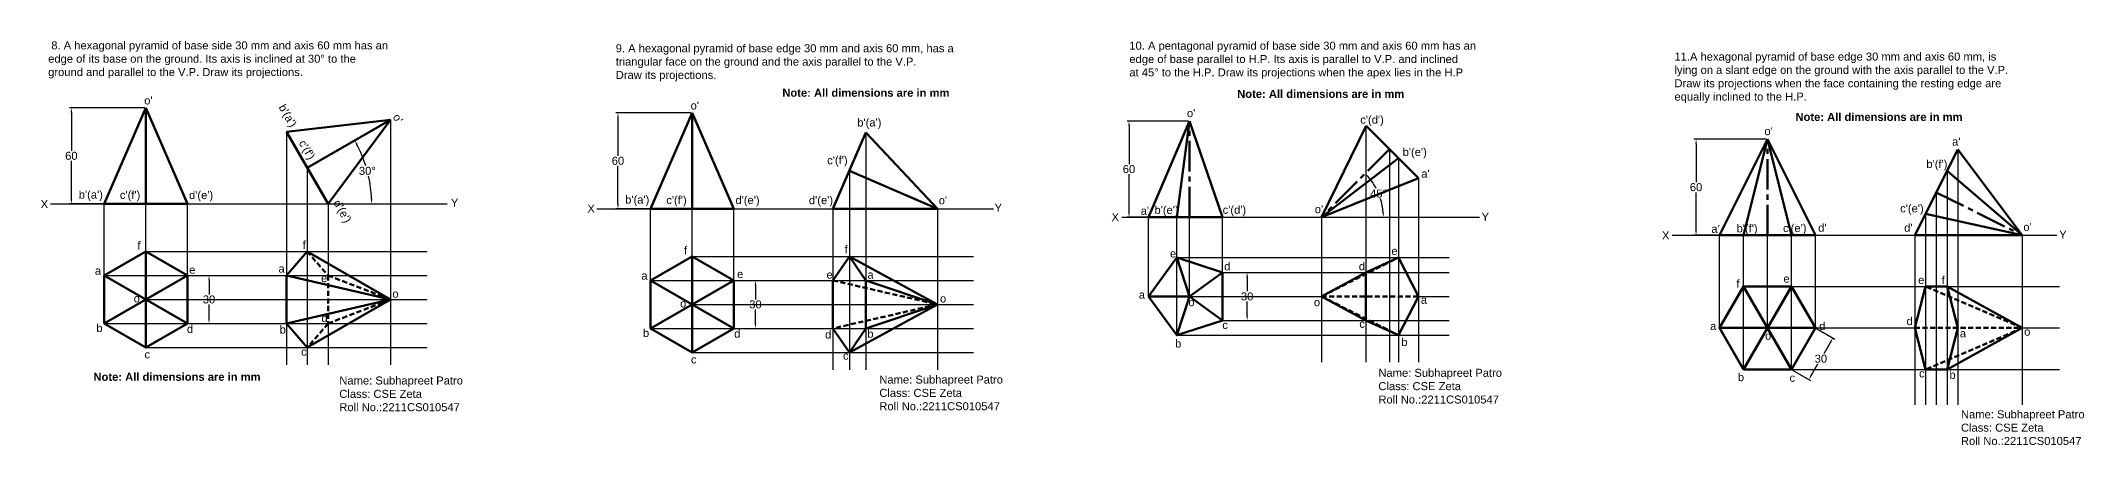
# Model space of a CAD drawing. Header units: millimetres. Extents: x 44 to 5246, y -101 to 201.
# Drawn here: x 2736 to 4013, y -63 to 189 of the extents above; entities that cross this region are included whole.
import ezdxf

# ---------------------------------------------------------------- set-up
doc = ezdxf.new("R2010")
doc.units = ezdxf.units.MM
doc.header["$PDMODE"] = 35
doc.header["$PDSIZE"] = 5
doc.linetypes.add('CENTER2', pattern=[28.575, 19.05, -3.175, 3.175, -3.175])
doc.linetypes.add('HIDDEN2', pattern=[4.7625, 3.175, -1.5875])
doc.styles.get("Standard").update_dxf_attribs({"font": 'arial.ttf'})
doc.dimstyles.new('ISO-25', dxfattribs={"dimtxt": 5, "dimasz": 3, "dimexe": 1.25, "dimexo": 0.625, "dimtad": 1, "dimtih": 1, "dimtoh": 1, "dimdec": 0, "dimtxsty": 'Standard', "dimcen": 2.5, "dimadec": 0, "dimazin": 0, "dimtfac": 1, "dimtdec": 0, "dimtmove": 0, "dimatfit": 3, "dimfxl": 1, "dimarcsym": 0})

# ---------------------------------------------------------------- blocks, each defined once
blk = doc.blocks.new('*D19')
at = {"color": 0, "lineweight": -2, "transparency": 16777216}
for start, end in [(17.3944, 27.8305), (2.1695, 12.6322)]:
    blk.add_arc((2863.5, 87.3), 79.2, start, end, dxfattribs=at)
at = {"color": 0, "transparency": 16777216}
for points in [[(2933.1, 124.1), (2934, 124.6), (2932.1, 127)], [(2943.2, 90.4), (2942.2, 90.3), (2942.7, 87.3)]]:
    blk.add_solid(points, dxfattribs=at)
at = {"layer": 'Defpoints', "color": 0, "transparency": 16777216}
for p in [(2954.4, 139.8), (2902.5, 109.8), (2941.5, 101.1), (2742, 87.3), (2989.8, 87.3)]:
    blk.add_point(p, dxfattribs=at)
at = {"color": 0, "transparency": 16777216, "insert": (2940, 107.9), "char_height": 5, "attachment_point": 5}
blk.add_mtext('30°', dxfattribs=at)
blk = doc.blocks.new('*D20')
at = {"color": 0, "lineweight": -2, "transparency": 16777216}
for p, q in [((2801, 147.3), (2753.9, 147.3)), ((2755.1, 144.3), (2755.1, 120.5)), ((2755.1, 90.3), (2755.1, 114.2)), ((2801, 87.3), (2753.9, 87.3))]:
    blk.add_line(p, q, dxfattribs=at)
at = {"color": 0, "transparency": 16777216}
for points in [[(2754.6, 144.3), (2755.6, 144.3), (2755.1, 147.3)], [(2754.6, 90.3), (2755.6, 90.3), (2755.1, 87.3)]]:
    blk.add_solid(points, dxfattribs=at)
at = {"layer": 'Defpoints', "color": 0, "transparency": 16777216}
for p in [(2755.1, 147.3), (2801.6, 147.3), (2801.6, 87.3)]:
    blk.add_point(p, dxfattribs=at)
at = {"color": 0, "transparency": 16777216, "insert": (2755.1, 117.3), "char_height": 5, "attachment_point": 5}
blk.add_mtext('60', dxfattribs=at)
blk = doc.blocks.new('*D21')
at = {"color": 0, "lineweight": -2, "transparency": 16777216}
for p, q in [((2828.2, 42.6), (2842.3, 42.6)), ((2841.1, 39.6), (2841.1, 30.8)), ((2841.1, 15.6), (2841.1, 24.4)), ((2828.2, 12.6), (2842.3, 12.6))]:
    blk.add_line(p, q, dxfattribs=at)
at = {"color": 0, "transparency": 16777216}
for points in [[(2840.6, 39.6), (2841.6, 39.6), (2841.1, 42.6)], [(2840.6, 15.6), (2841.6, 15.6), (2841.1, 12.6)]]:
    blk.add_solid(points, dxfattribs=at)
at = {"layer": 'Defpoints', "color": 0, "transparency": 16777216}
for p in [(2827.6, 42.6), (2827.6, 12.6), (2841.1, 12.6)]:
    blk.add_point(p, dxfattribs=at)
at = {"color": 0, "transparency": 16777216, "insert": (2841.1, 27.6), "char_height": 5, "attachment_point": 5}
blk.add_mtext('30', dxfattribs=at)
blk = doc.blocks.new('*D22')
at = {"color": 0, "lineweight": -2, "transparency": 16777216}
for p, q in [((3142.4, 144.2), (3095.3, 144.2)), ((3096.6, 141.2), (3096.6, 117.4)), ((3096.6, 87.2), (3096.6, 111)), ((3142.4, 84.2), (3095.3, 84.2))]:
    blk.add_line(p, q, dxfattribs=at)
at = {"color": 0, "transparency": 16777216}
for points in [[(3096.1, 141.2), (3097.1, 141.2), (3096.6, 144.2)], [(3096.1, 87.2), (3097.1, 87.2), (3096.6, 84.2)]]:
    blk.add_solid(points, dxfattribs=at)
at = {"layer": 'Defpoints', "color": 0, "transparency": 16777216}
for p in [(3096.6, 144.2), (3143, 144.2), (3143, 84.2)]:
    blk.add_point(p, dxfattribs=at)
at = {"color": 0, "transparency": 16777216, "insert": (3096.6, 114.2), "char_height": 5, "attachment_point": 5}
blk.add_mtext('60', dxfattribs=at)
blk = doc.blocks.new('*D23')
at = {"color": 0, "lineweight": -2, "transparency": 16777216}
for p, q in [((3169.6, 39.5), (3183.7, 39.5)), ((3182.5, 36.5), (3182.5, 27.6)), ((3182.5, 12.5), (3182.5, 21.3)), ((3169.6, 9.5), (3183.7, 9.5))]:
    blk.add_line(p, q, dxfattribs=at)
at = {"color": 0, "transparency": 16777216}
for points in [[(3182, 36.5), (3183, 36.5), (3182.5, 39.5)], [(3182, 12.5), (3183, 12.5), (3182.5, 9.5)]]:
    blk.add_solid(points, dxfattribs=at)
at = {"layer": 'Defpoints', "color": 0, "transparency": 16777216}
for p in [(3169, 39.5), (3169, 9.5), (3182.5, 9.5)]:
    blk.add_point(p, dxfattribs=at)
at = {"color": 0, "transparency": 16777216, "insert": (3182.5, 24.5), "char_height": 5, "attachment_point": 5}
blk.add_mtext('30', dxfattribs=at)
blk = doc.blocks.new('*D24')
at = {"color": 0, "lineweight": -2, "transparency": 16777216}
for start, end in [(27.6979, 40.5424), (4.4576, 17.4911)]:
    blk.add_arc((3536.2, 79), 38.6, start, end, dxfattribs=at)
at = {"color": 0, "transparency": 16777216}
for points in [[(3565.1, 103.7), (3565.9, 104.4), (3563.5, 106.3)], [(3575.2, 82), (3574.2, 82), (3574.8, 79)]]:
    blk.add_solid(points, dxfattribs=at)
at = {"layer": 'Defpoints', "color": 0, "transparency": 16777216}
for p in [(3578.6, 121.4), (3411.5, 79), (3536.2, 79), (3573.5, 89), (3634.8, 79)]:
    blk.add_point(p, dxfattribs=at)
at = {"color": 0, "transparency": 16777216, "insert": (3571.8, 93.7), "char_height": 5, "attachment_point": 5}
blk.add_mtext('45°', dxfattribs=at)
blk = doc.blocks.new('*D25')
at = {"color": 0, "lineweight": -2, "transparency": 16777216}
for p, q in [((3453, 139), (3414.7, 139)), ((3415.9, 136), (3415.9, 112.2)), ((3415.9, 82), (3415.9, 105.8)), ((3453, 79), (3414.7, 79))]:
    blk.add_line(p, q, dxfattribs=at)
at = {"color": 0, "transparency": 16777216}
for points in [[(3415.4, 136), (3416.4, 136), (3415.9, 139)], [(3415.4, 82), (3416.4, 82), (3415.9, 79)]]:
    blk.add_solid(points, dxfattribs=at)
at = {"layer": 'Defpoints', "color": 0, "transparency": 16777216}
for p in [(3453.6, 139), (3415.9, 79), (3453.6, 79)]:
    blk.add_point(p, dxfattribs=at)
at = {"color": 0, "transparency": 16777216, "insert": (3415.9, 109), "char_height": 5, "attachment_point": 5}
blk.add_mtext('60', dxfattribs=at)
blk = doc.blocks.new('*D26')
at = {"color": 0, "lineweight": -2, "transparency": 16777216}
for p, q in [((3474.9, 44.5), (3490.9, 44.5)), ((3489.7, 41.5), (3489.7, 32.7)), ((3489.7, 17.5), (3489.7, 26.4)), ((3474.9, 14.5), (3490.9, 14.5))]:
    blk.add_line(p, q, dxfattribs=at)
at = {"color": 0, "transparency": 16777216}
for points in [[(3489.2, 41.5), (3490.2, 41.5), (3489.7, 44.5)], [(3489.2, 17.5), (3490.2, 17.5), (3489.7, 14.5)]]:
    blk.add_solid(points, dxfattribs=at)
at = {"layer": 'Defpoints', "color": 0, "transparency": 16777216}
for p in [(3474.3, 44.5), (3474.3, 14.5), (3489.7, 14.5)]:
    blk.add_point(p, dxfattribs=at)
at = {"color": 0, "transparency": 16777216, "insert": (3489.7, 29.5), "char_height": 5, "attachment_point": 5}
blk.add_mtext('30', dxfattribs=at)
blk = doc.blocks.new('*D27')
at = {"color": 0, "lineweight": -2, "transparency": 16777216}
for p, q in [((3814.2, 127.7), (3768.9, 127.7)), ((3770.2, 124.7), (3770.2, 100.9)), ((3770.2, 70.7), (3770.2, 94.5)), ((3814.2, 67.7), (3768.9, 67.7))]:
    blk.add_line(p, q, dxfattribs=at)
at = {"color": 0, "transparency": 16777216}
for points in [[(3769.7, 124.7), (3770.7, 124.7), (3770.2, 127.7)], [(3769.7, 70.7), (3770.7, 70.7), (3770.2, 67.7)]]:
    blk.add_solid(points, dxfattribs=at)
at = {"layer": 'Defpoints', "color": 0, "transparency": 16777216}
for p in [(3770.2, 127.7), (3814.8, 127.7), (3814.8, 67.7)]:
    blk.add_point(p, dxfattribs=at)
at = {"color": 0, "transparency": 16777216, "insert": (3770.2, 97.7), "char_height": 5, "attachment_point": 5}
blk.add_mtext('60', dxfattribs=at)
blk = doc.blocks.new('*D28')
at = {"color": 0, "lineweight": -2, "transparency": 16777216}
for p, q in [((3845.4, 9.5), (3856.8, 2.9)), ((3854.2, 1), (3850, -6.3)), ((3842.2, -19.8), (3846.3, -12.6)), ((3830.4, -16.5), (3841.8, -23))]:
    blk.add_line(p, q, dxfattribs=at)
at = {"color": 0, "transparency": 16777216}
for points in [[(3853.7, 1.2), (3854.6, 0.7), (3855.7, 3.6)], [(3841.7, -19.6), (3842.6, -20.1), (3840.7, -22.4)]]:
    blk.add_solid(points, dxfattribs=at)
at = {"layer": 'Defpoints', "color": 0, "transparency": 16777216}
for p in [(3844.8, 9.8), (3855.7, 3.6), (3829.8, -16.2)]:
    blk.add_point(p, dxfattribs=at)
at = {"color": 0, "transparency": 16777216, "insert": (3848.2, -9.4), "char_height": 5, "attachment_point": 5}
blk.add_mtext('30', dxfattribs=at)

msp = doc.modelspace()

# ---------------------------------------------------------------- linework, layer by layer
at = {"lineweight": 53}
for p, q in [((2801.6, 147.3), (2775.6, 87.3)), ((2801.6, 87.3), (2801.6, 147.3)), ((2827.6, 87.3), (2801.6, 147.3)), ((3143, 144.2), (3117, 84.2)), ((3143, 84.2), (3143, 144.2)), ((3169, 84.2), (3143, 144.2)), ((2954.4, 139.8), (2889.5, 132.3)), ((2889.5, 132.3), (2915.5, 87.3)), ((2902.5, 109.8), (2954.4, 139.8)), ((2915.5, 87.3), (2954.4, 139.8)), ((3251.5, 131.9), (3230.9, 84.2)), ((3296.3, 84.2), (3251.5, 131.9)), ((3453.6, 139), (3428.1, 79)), ((3453.6, 139), (3445.7, 79)), ((3474.3, 79), (3453.6, 139)), ((3564, 136), (3536.2, 79)), ((3596.7, 103.4), (3564, 136)), ((3784.8, 67.7), (3814.8, 127.7)), ((3814.8, 127.7), (3799.8, 67.7)), ((3829.8, 67.7), (3814.8, 127.7)), ((3814.8, 127.7), (3844.8, 67.7)), ((3536.2, 79), (3584.2, 115.8)), ((3906.9, 67.7), (3933.7, 121.3)), ((3933.7, 121.3), (3974, 67.7)), ((3241.2, 108), (3296.3, 84.2)), ((3536.2, 79), (3596.7, 103.4)), ((3974, 67.7), (3927, 107.9)), ((2775.6, 87.3), (2827.6, 87.3)), ((3117, 84.2), (3169, 84.2)), ((3230.9, 84.2), (3296.3, 84.2)), ((3428.1, 79), (3474.3, 79)), ((3913.6, 81.1), (3974, 67.7)), ((3844.8, 67.7), (3784.8, 67.7)), ((3974, 67.7), (3906.9, 67.7)), ((2801.6, -2.4), (2801.6, 57.6)), ((3143, 54.5), (3143, -5.5)), ((3241.2, 54.5), (3296.3, 24.5)), ((3453.6, 29.5), (3445.7, 53.8)), ((2775.6, 42.6), (2827.6, 12.6)), ((2775.6, 12.6), (2827.6, 42.6)), ((3117, 39.5), (3169, 9.5)), ((3117, 9.5), (3169, 39.5)), ((3251.5, 39.5), (3296.3, 24.5)), ((3453.6, 29.5), (3474.3, 44.5)), ((3536.2, 29.5), (3563.9, 44.5)), ((3428.1, 29.5), (3453.6, 29.5)), ((3453.6, 29.5), (3445.7, 5.3)), ((3453.6, 29.5), (3474.3, 14.5)), ((3536.2, 29.5), (3563.9, 14.5)), ((3799.8, 35.8), (3829.8, -16.2)), ((3829.8, 35.8), (3799.8, -16.2)), ((3927, 35.8), (3974, 9.8)), ((3296.3, 24.5), (3241.2, -5.5)), ((3251.5, 9.5), (3296.3, 24.5)), ((3784.8, 9.8), (3844.8, 9.8)), ((3974, 9.8), (3927, -16.2))]:
    msp.add_line(p, q, dxfattribs=at)
for p, q in [((2889.5, 132.3), (2889.5, -13.3)), ((2954.4, 139.8), (2954.4, -13.3)), ((3251.5, 131.9), (3251.5, -16.4)), ((3563.9, 135.8), (3563.9, -11.6)), ((3578.6, 121.4), (3578.6, -11.6)), ((3584.2, 115.8), (3584.2, -11.6)), ((3933.7, 121.3), (3933.7, -38.1)), ((2902.5, 109.8), (2902.5, -13.3)), ((3241.2, 108), (3241.2, -16.4)), ((3596.7, 103.4), (3596.7, -11.6)), ((3927, 107.9), (3927, -38.1)), ((3920.3, 94.5), (3920.3, -38.1)), ((2742, 87.3), (2989.8, 87.3)), ((2775.6, 42.6), (2775.6, 87.3)), ((2801.6, -2.4), (2801.6, 87.3)), ((2827.6, 42.6), (2827.6, 87.3)), ((2915.5, 87.3), (2915.5, 42.6)), ((3083.4, 84.2), (3331.2, 84.2)), ((3117, 39.5), (3117, 84.2)), ((3143, -5.5), (3143, 84.2)), ((3169, 39.5), (3169, 84.2)), ((3230.9, 84.2), (3230.9, -16.4)), ((3296.3, 84.2), (3296.3, -16.4)), ((3411.5, 79), (3634.8, 79)), ((3428.1, 29.5), (3428.1, 79)), ((3445.7, 5.3), (3445.7, 79)), ((3453.6, 29.5), (3453.6, 79)), ((3474.3, 44.5), (3474.3, 79)), ((3536.2, 79), (3536.2, -11.6)), ((3913.6, 81.1), (3913.6, -38.1)), ((3755.2, 67.7), (3995.6, 67.7)), ((3784.8, 9.8), (3784.8, 67.7)), ((3799.8, -16.2), (3799.8, 67.7)), ((3814.8, 9.8), (3814.8, 67.7)), ((3829.8, -16.2), (3829.8, 67.7)), ((3844.8, 9.8), (3844.8, 67.7)), ((3906.9, 67.7), (3906.9, -38.1)), ((3974, 67.7), (3974, -38.1)), ((2801.6, 57.6), (2977.4, 57.6)), ((3143, 54.5), (3318.8, 54.5)), ((3445.7, 53.8), (3616, 53.8)), ((2775.6, 42.6), (2977.4, 42.6)), ((3117, 39.5), (3318.8, 39.5)), ((3474.3, 44.5), (3616, 44.5)), ((2801.6, 27.6), (2977.4, 27.6)), ((3453.6, 29.5), (3536.2, 29.5)), ((3596.7, 29.5), (3616, 29.5)), ((3829.8, 35.8), (3997.2, 35.8)), ((3143, 24.5), (3318.8, 24.5)), ((3474.3, 14.5), (3616, 14.5)), ((2775.6, 12.6), (2977.4, 12.6)), ((2915.5, 12.6), (2915.5, -13.3)), ((3117, 9.5), (3318.8, 9.5)), ((3445.7, 5.3), (3616, 5.3)), ((3844.8, 9.8), (3906.9, 9.8)), ((3974, 9.8), (3997.2, 9.8)), ((2801.6, -2.4), (2977.4, -2.4)), ((3143, -5.5), (3318.8, -5.5)), ((3829.8, -16.2), (3997.2, -16.2))]:
    msp.add_line(p, q)
at = {"linetype": 'CENTER2', "lineweight": 53}
for p, q in [((3453.6, 79), (3453.6, 139)), ((3814.8, 67.7), (3814.8, 127.7)), ((3578.6, 121.4), (3536.2, 79)), ((3920.3, 94.5), (3974, 67.7))]:
    msp.add_line(p, q, dxfattribs=at)
at = {"linetype": 'HIDDEN2', "lineweight": 53}
for p, q in [((3536.2, 29.5), (3584.2, 53.8)), ((3230.9, 39.5), (3296.3, 24.5)), ((3536.2, 29.5), (3584.2, 5.3)), ((3536.2, 29.5), (3596.7, 29.5)), ((3974, 9.8), (3913.6, 35.8)), ((3296.3, 24.5), (3230.9, 9.5)), ((3906.9, 9.8), (3974, 9.8)), ((3974, 9.8), (3913.6, -16.2))]:
    msp.add_line(p, q, dxfattribs=at)
at = {"lineweight": 53}
for points in [[(2801.6, 57.6), (2775.6, 42.6), (2775.6, 12.6), (2801.6, -2.4), (2827.6, 12.6), (2827.6, 42.6)], [(3143, 54.5), (3117, 39.5), (3117, 9.5), (3143, -5.5), (3169, 9.5), (3169, 39.5)], [(3474.3, 14.5), (3474.3, 44.5), (3445.7, 53.8), (3428.1, 29.5), (3445.7, 5.3)], [(3799.8, -16.2), (3829.8, -16.2), (3844.8, 9.8), (3829.8, 35.8), (3799.8, 35.8), (3784.8, 9.8)]]:
    msp.add_lwpolyline(points, close=True, dxfattribs=at)
for points in [[(2902.5, 57.6), (2889.5, 42.6), (2889.5, 12.6), (2902.5, -2.4)], [(2902.5, 57.6), (2954.4, 27.6)], [(3230.9, 39.5), (3241.2, 54.5), (3251.5, 39.5), (3251.5, 9.5), (3241.2, -5.5), (3230.9, 9.5), (3230.9, 39.5)], [(3596.7, 29.5), (3584.2, 5.3), (3563.9, 14.5), (3563.9, 44.5), (3584.2, 53.8), (3596.7, 29.5)], [(2889.5, 42.6), (2954.4, 27.6)], [(2889.5, 12.6), (2954.4, 27.6)], [(2902.5, -2.4), (2954.4, 27.6)], [(3933.7, 9.8), (3927, -16.2), (3913.6, -16.2), (3906.9, 9.8), (3913.6, 35.8), (3927, 35.8), (3933.7, 9.8)]]:
    msp.add_lwpolyline(points, dxfattribs=at)
at = {"linetype": 'HIDDEN2', "lineweight": 53}
for points in [[(2902.5, 57.6), (2915.5, 42.6), (2915.5, 12.6), (2902.5, -2.4)], [(2915.5, 42.6), (2954.4, 27.6)], [(2915.5, 12.6), (2954.4, 27.6)]]:
    msp.add_lwpolyline(points, dxfattribs=at)

# ---------------------------------------------------------------- texts
at = {"char_height": 5, "attachment_point": 1}
for s, width, insert in [(' 8. A hexagonal pyramid of base side 30 mm and axis 60 mm has an \\Pedge of its base on the ground. Its axis is inclined at 30° to the \\Pground and parallel to the V.P. Draw its projections.', 229.178, (2740.6, 188.8)), ('9. A hexagonal pyramid of base edge 30 mm and axis 60 mm, has a \\Ptriangular face on the ground and the axis parallel to the V.P. \\PDraw its projections.', 335.602, (3095.2, 187)), ('11.A hexagonal pyramid of base edge 30 mm and axis 60 mm, is lying on a slant edge on the ground with the axis parallel to the V.P. Draw its projections when the face containing the resting edge are \\Pequally inclined to the H.P.', 215.904, (3756.7, 181.8)), ("o'", 7.896, (2800.6, 154.4)), ('{\\fArial|b1|i0|c0|p34;Note: All dimensions are in mm}', 133.486, (3199.3, 159.2)), ('{\\fArial|b1|i0|c0|p34;Note: All dimensions are in mm}', 139.465, (3483.5, 158.5)), ("o'", 7.896, (3142, 151.2)), ("o'", 7.896, (3452.1, 146.5)), ('{\\fArial|b1|i0|c0|p34;Note: All dimensions are in mm}', 145.432, (3832.3, 144.1)), ("o'", 7.896, (3812.9, 135.2)), ("b'(f')", 8.862, (3914.1, 114.7)), ('X', 4.744, (2735.9, 89.7)), ("c'(f')", 12.687, (2785.4, 95.4)), ("d'(e')", 1.486, (2828.6, 95.3)), ('Y', 11.003, (2992.2, 90.6)), ("c'(f')", 12.687, (3126.8, 92.2)), ("d'(e')", 1.486, (3170, 92.2)), ('X', 4.744, (3077.5, 86.8)), ('Y', 11.003, (3331.9, 87.4)), ('X', 4.744, (3405, 81.5)), ("b'(e')", 9.438, (3431.8, 86)), ("c'(d')", 19.74, (3474.4, 86.1)), ('Y', 11.003, (3636.2, 81.8)), ("c'(e')", 13.549, (3897.7, 87)), ('X', 4.744, (3748.9, 70.1)), ("b'(f')", 8.862, (3795.5, 74.5)), ("c'(e')", 13.549, (3824.5, 74.7)), ("o'", 7.896, (3974.7, 75.4)), ('Y', 11.003, (3997.1, 70.6)), ('o', 8.043, (2794, 30.8)), ('o', 8.043, (2955.7, 33.7)), ('o', 8.043, (3135.4, 27.6)), ('o', 8.043, (3297.8, 30.7)), ('o', 8.043, (3453, 28.4)), ('o', 8.043, (3531.4, 28.4)), ('o', 8.043, (3813.3, 7.4)), ('o', 8.043, (3975.2, 10)), ('{\\fArial|b1|i0|c0|p34;Note: All dimensions are in mm}', 119.754, (2768.9, -18.2)), ('Name: Subhapreet Patro\\PClass: CSE Zeta\\PRoll No.:2211CS010547', 77.979, (2922.5, -20.5)), ('Name: Subhapreet Patro\\PClass: CSE Zeta\\PRoll No.:2211CS010547', 101.432, (3259.9, -19.9)), ('Name: Subhapreet Patro\\PClass: CSE Zeta\\PRoll No.:2211CS010547', 86.582, (3571.7, -15.7)), ('Name: Subhapreet Patro\\PClass: CSE Zeta\\PRoll No.:2211CS010547', 82.012, (3935.7, -41.6))]:
    msp.add_mtext_dynamic_manual_height_columns(s, width=width, gutter_width=25, heights=[0], dxfattribs=dict(at, insert=insert))
at = {"linetype": 'HIDDEN2', "char_height": 5, "attachment_point": 1}
for s, width, insert in [('10. A pentagonal pyramid of base side 30 mm and axis 60 mm has an \\Pedge of base parallel to H.P. Its axis is parallel to V.P. and inclined \\Pat 45° to the H.P. Draw its projections when the apex lies in the H.P', 317.697, (3416.1, 188.6)), ("a'", 4.005, (3930.2, 128.7)), ("a'", 4.005, (3423.2, 85.5)), ('f', 2.181, (2796.4, 63.8)), ('f', 2.181, (2899.6, 64.2)), ("a'", 4.005, (3779.8, 74.2)), ("d'", 5.152, (3846.5, 74.9)), ("d'", 5.152, (3900.2, 74.9)), ('f', 2.181, (3137.8, 60.7)), ('f', 2.181, (3238.2, 61.4)), ('e', 2.181, (3441.5, 58.8)), ('d', 2.315, (3475.4, 50.8)), ('d', 2.315, (3559.5, 50.8)), ('e', 2.181, (3579.8, 60.4)), ('a', 5.24, (2769.8, 48.1)), ('e', 2.181, (2828.7, 48.7)), ('a', 5.24, (2884.5, 49.4)), ('e', 2.181, (2911.1, 43.4)), ('a', 5.24, (3111.2, 45)), ('e', 2.181, (3171, 46)), ('e', 2.181, (3226.9, 45.6)), ('a', 5.24, (3252.5, 45.6)), ('f', 2.181, (3795.4, 40)), ('e', 2.181, (3824.8, 43.1)), ('e', 2.181, (3909, 42.3)), ('f', 2.181, (3923.6, 42.2)), ('   a', 9.827, (3416.2, 33.1)), ('   a', 9.827, (3592.4, 29.9)), ('d', 2.315, (2911.3, 18.5)), ('c', 4.694, (3474.2, 14.2)), ('c', 4.694, (3559.8, 14.9)), ('d', 2.315, (3847.1, 13.5)), ('d', 2.315, (3901.7, 16.6)), ('b', 4.764, (2770.7, 12.3)), ('d', 2.315, (2827.3, 11.7)), ('b', 4.764, (2885.2, 11.3)), ('b', 4.764, (3112.2, 9.2)), ('d', 2.315, (3169.2, 8.8)), ('d', 2.315, (3226, 8.2)), ('b', 4.764, (3252.4, 8.7)), ('b', 4.764, (3444.7, 2.6)), ('b', 4.764, (3586, 3.5)), ('a', 5.24, (3779, 13.5)), ('a', 5.24, (3935, 9)), ('c', 4.694, (2800.8, -4.2)), ('c', 4.694, (2898.6, -2.5)), ('c', 4.694, (3142.2, -7.4)), ('c', 4.694, (3237.2, -5)), ('b', 4.764, (3796.3, -18.4)), ('c', 4.694, (3828.6, -18.8)), ('c', 4.694, (3909.5, -16.1)), ('b', 4.764, (3928.5, -17))]:
    msp.add_mtext_dynamic_manual_height_columns(s, width=width, gutter_width=25, heights=[0], dxfattribs=dict(at, insert=insert))
at = {"linetype": 'CENTER2', "char_height": 5, "attachment_point": 1}
for insert, rotation in [((2888.7, 150.2), 300), ((3246.1, 140.6), 0.2868)]:
    msp.add_mtext_dynamic_manual_height_columns("b'(a')", width=14.122, gutter_width=25, heights=[0], dxfattribs=dict(at, insert=insert, rotation=rotation))
at = {"char_height": 5, "attachment_point": 1}
for s, width, insert, rotation in [("o'", 7.896, (2960, 144.2), 300), ("c'(d')", 19.74, (3560.4, 142.4), 359.9679), ("c'(f')", 12.687, (2901.3, 127.9), 300), ("c'(f')", 12.687, (3227.3, 117), 0.9285), ("b'(e')", 9.438, (3586.9, 122.2), 0.0227), ("d'(e')", 1.486, (2922.9, 90.5), 300), ("d'(e')", 1.486, (3215.9, 92.1), 0.3375), ("o'", 7.896, (3297, 92), 0.2572), ("o'", 7.896, (3532, 86.5), 359.5941)]:
    msp.add_mtext_dynamic_manual_height_columns(s, width=width, gutter_width=25, heights=[0], dxfattribs=dict(at, insert=insert, rotation=rotation))
at = {"linetype": 'HIDDEN2', "insert": (3598.5, 108.7), "char_height": 5, "attachment_point": 1, "rotation": 359.9809}
msp.add_mtext_dynamic_manual_height_columns("a'", width=4.005, gutter_width=25, heights=[0], dxfattribs=at)
at = {"linetype": 'CENTER2', "char_height": 5, "attachment_point": 1}
for insert in [(2759.7, 95.6), (3101.1, 92.5)]:
    msp.add_mtext_dynamic_manual_height_columns("b'(a')", width=14.122, gutter_width=25, heights=[0], dxfattribs=dict(at, insert=insert))

# ---------------------------------------------------------------- dimensions: what is measured, and where the dimension line sits
for p1, p2, distance, picture, middle in [((2801.6, 87.3), (2801.6, 147.3), 46.4, '*D20', (2755.1, 117.3)), ((3143, 84.2), (3143, 144.2), 46.4, '*D22', (3096.6, 114.2)), ((3453.6, 139), (3453.6, 79), -37.7, '*D25', (3415.9, 109)), ((3814.8, 67.7), (3814.8, 127.7), 44.7, '*D27', (3770.2, 97.7)), ((2827.6, 42.6), (2827.6, 12.6), 13.5, '*D21', (2841.1, 27.6)), ((3169, 39.5), (3169, 9.5), 13.5, '*D23', (3182.5, 24.5)), ((3474.3, 44.5), (3474.3, 14.5), 15.4, '*D26', (3489.7, 29.5)), ((3829.8, -16.2), (3844.8, 9.8), -12.5, '*D28', (3848.2, -9.4))]:
    dim = msp.add_aligned_dim(p1=p1, p2=p2, distance=distance, dimstyle='ISO-25')
    dim.commit()
    dim.dimension.update_dxf_attribs({"geometry": picture, "text_midpoint": middle})
for base, line1, line2, picture, middle in [((2941.5, 101.1), ((2742, 87.3), (2989.8, 87.3)), ((2902.5, 109.8), (2954.4, 139.8)), '*D19', (2940, 107.9)), ((3573.5, 89), ((3411.5, 79), (3634.8, 79)), ((3578.6, 121.4), (3536.2, 79)), '*D24', (3571.8, 93.7))]:
    dim = msp.add_angular_dim_2l(base=base, line1=line1, line2=line2, dimstyle='ISO-25')
    dim.commit()
    dim.dimension.update_dxf_attribs({"geometry": picture, "text_midpoint": middle})

doc.saveas('drawing.dxf')
